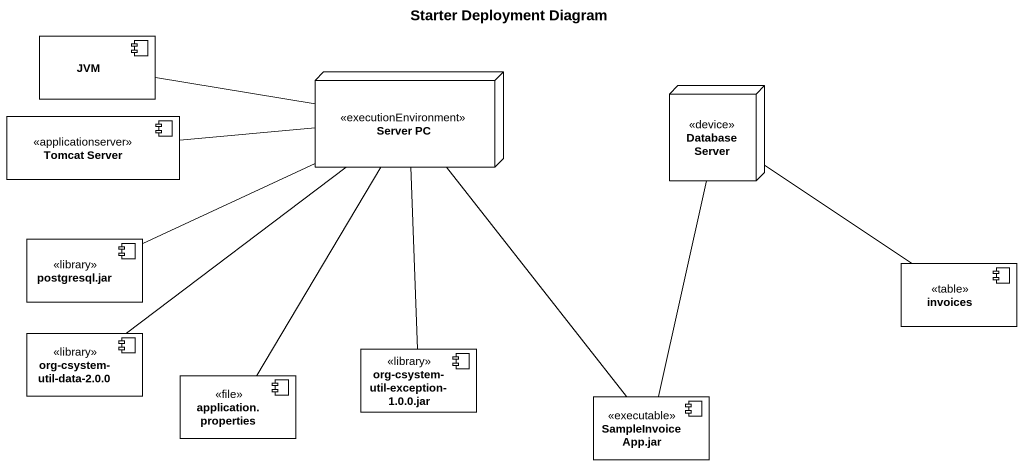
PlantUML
@startuml
title Starter Deployment Diagram
component JVM
node "Server PC" as Server_PC <<executionEnvironment>>
component "Tomcat Server" as Tomcat_Server <<applicationserver>>
node "Database Server" as Database_Server <<device>>
component "postgresql.jar" as postgresql_jar <<library>>
component invoices <<table>>
component "org-csystem-util-data-2.0.0" as org_csystem_util_data_2_0_0 <<library>>
component "org-csystem-util-exception-1.0.0.jar" as org_csystem_util_exception <<library>>
component "application.properties" as application_properties <<file>>
component "SampleInvoiceApp.jar" as SampleInvoiceApp_jar <<executable>>
JVM -right- Server_PC
Tomcat_Server -right- Server_PC
Database_Server -- invoices
postgresql_jar -right- Server_PC
org_csystem_util_data_2_0_0 -up- Server_PC
org_csystem_util_exception -up- Server_PC
application_properties -up- Server_PC
SampleInvoiceApp_jar -up- Server_PC
SampleInvoiceApp_jar -up- Database_Server
@enduml
